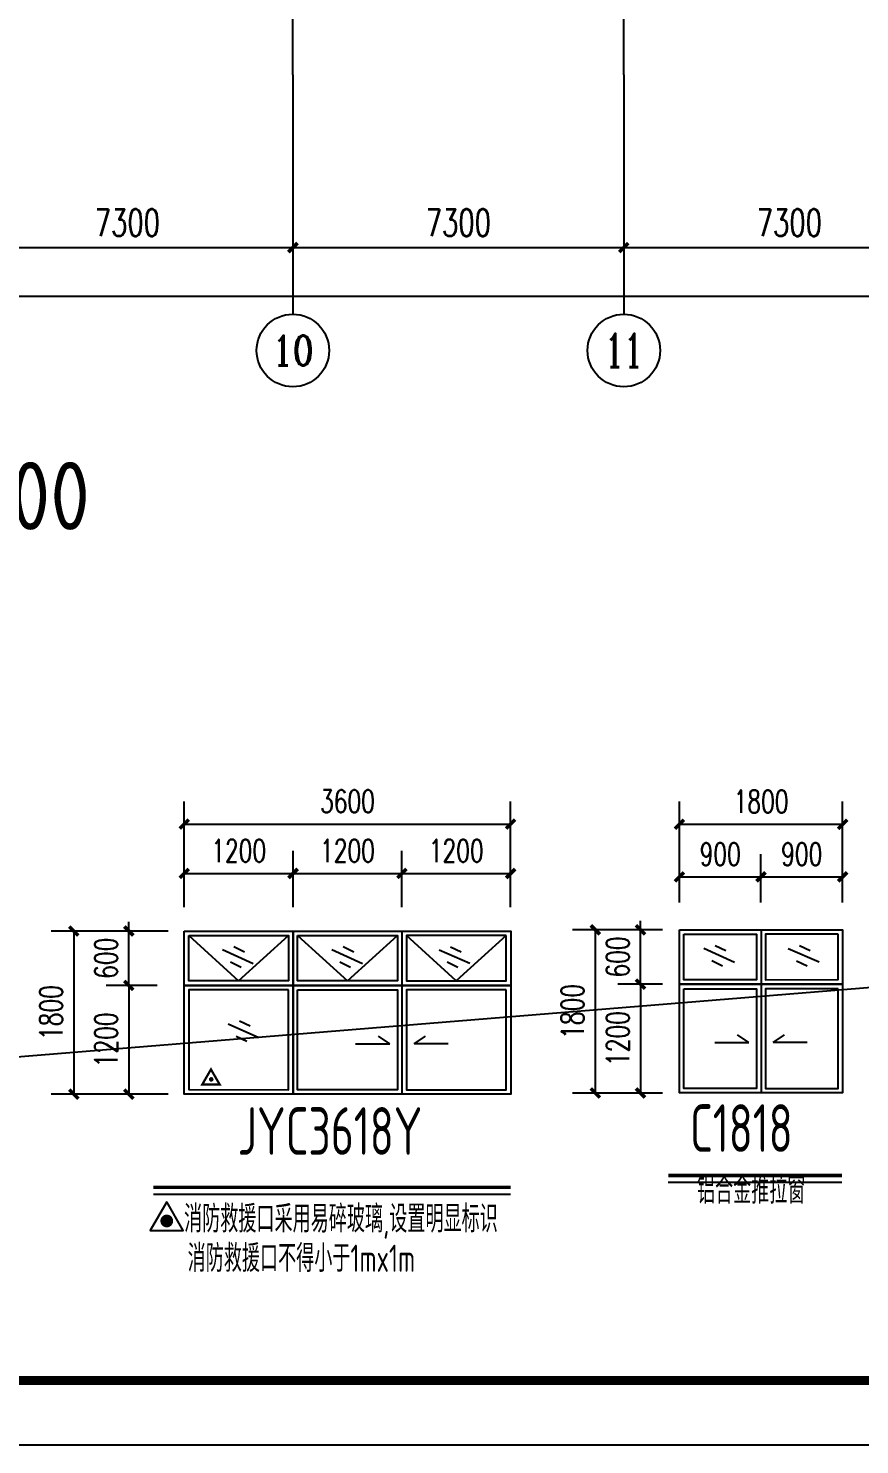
# Model space of a CAD drawing. Extents: x -89996 to 1006241, y -2176 to 440573.
# Drawn here: x 316027 to 334365, y 190896 to 222145 of the extents above; entities that cross this region are included whole.
import ezdxf
from ezdxf.enums import TextEntityAlignment as Align

# ---------------------------------------------------------------- set-up
doc = ezdxf.new("R2010")
doc.units = 0
doc.header["$LTSCALE"] = 1000
doc.header["$MEASUREMENT"] = 0
doc.linetypes.add('DOTE', pattern=[2.42, 2, -0.2, 0.02, -0.2])
for name, color, linetype in [('AXIS', 3, 'Continuous'), ('AXIS_TEXT', 7, 'Continuous'), ('DOTE', 1, 'DOTE'), ('Gzd', 1, 'Continuous'), ('PUB_TEXT', 7, 'Continuous'), ('PUB_TITLE', 4, 'Continuous'), ('REIN', 1, 'Continuous'), ('TEXT', 7, 'Continuous'), ('THICK', 6, 'Continuous'), ('THIN', 7, 'Continuous'), ('WALL', 9, 'Continuous')]:
    doc.layers.add(name, color=color, linetype=linetype)
doc.styles.add('_TCH_AXIS', font='COMPLEX', dxfattribs={"bigfont": 'GBCBIG'})
doc.styles.add('_TCH_DIM_T3', font='SIMPLEX', dxfattribs={"width": 0.705882, "bigfont": 'GBCBIG'})
doc.styles.add('COMPLEX', font='COMPLEX')
doc.styles.get("Standard").update_dxf_attribs({"font": 'gbenor.shx', "bigfont": 'gbcbig.shx'})
doc.styles.add('标准字体', font='tssdeng.shx', dxfattribs={"width": 0.7, "bigfont": 'tssdchn.shx'})
doc.dimstyles.new('_TCH_ARCH&&200', dxfattribs={"dimtxt": 595, "dimasz": 200, "dimexe": 500, "dimexo": 600, "dimgap": 252.5, "dimtad": 1, "dimdec": 0, "dimzin": 0, "dimdsep": 46, "dimtxsty": '_TCH_DIM_T3', "dimblk": 'ARCHTICK', "dimcen": 0.09, "dimclrt": 7, "dimazin": 2, "dimtfac": 1, "dimtdec": 0, "dimtix": 1, "dimtmove": 2, "dimatfit": 3, "dimfxl": 0, "dimtolj": 1, "dimtzin": 0, "dimarcsym": 0})
doc.dimstyles.new('TCH-200-1', dxfattribs={"dimtxt": 595, "dimasz": 200, "dimexe": 500, "dimexo": 600, "dimgap": 252.5, "dimtad": 1, "dimdec": 0, "dimzin": 0, "dimdsep": 46, "dimtxsty": '_TCH_DIM_T3', "dimblk": 'ARCHTICK', "dimcen": 0.09, "dimclrd": 3, "dimclre": 3, "dimclrt": 7, "dimazin": 2, "dimtfac": 1, "dimtdec": 0, "dimtix": 1, "dimtmove": 2, "dimatfit": 3, "dimfxl": 0, "dimtolj": 1, "dimtzin": 0, "dimarcsym": 0})
doc.dimstyles.new('TCH-200-2', dxfattribs={"dimtxt": 500, "dimasz": 200, "dimexe": 500, "dimexo": 600, "dimgap": 252.5, "dimtad": 1, "dimdec": 0, "dimlfac": 0.5, "dimzin": 0, "dimdsep": 46, "dimtxsty": '_TCH_DIM_T3', "dimblk": 'ARCHTICK', "dimcen": 0.09, "dimclrd": 124, "dimclre": 124, "dimclrt": 7, "dimazin": 2, "dimtfac": 1, "dimtdec": 0, "dimtix": 1, "dimtmove": 2, "dimatfit": 3, "dimfxl": 0, "dimtolj": 1, "dimtzin": 0, "dimarcsym": 0})

# ---------------------------------------------------------------- blocks, each defined once
blk = doc.blocks.new('_AXISO')
blk.add_circle((0, 0), 0.5)
at = {"layer": 'AXIS_TEXT', "style": 'COMPLEX', "width": 1.041667}
blk.add_attdef('A', text='', height=0.56, dxfattribs=at).set_placement((-0.25, -0.28), (0.25, -0.28), align=Align.FIT)
blk = doc.blocks.new('_ArchTick')
at = {"color": 0, "linetype": 'ByBlock', "const_width": 0.4}
blk.add_lwpolyline([(-0.5, -0.5), (0.5, 0.5)], dxfattribs=at)
blk = doc.blocks.new('*D3013')
at = {"layer": 'AXIS', "color": 0, "lineweight": -2, "transparency": 16777216}
for p, q in [((53740, -627), (53740, -4337)), ((61040, -627), (61040, -4337)), ((53740, -3837), (61040, -3837))]:
    blk.add_line(p, q, dxfattribs=at)
at = {"layer": 'Defpoints', "color": 0, "transparency": 16777216}
for p in [(53740, -27), (61040, -27), (61040, -3837)]:
    blk.add_point(p, dxfattribs=at)
at = {"layer": 'AXIS', "color": 0, "lineweight": -2, "transparency": 16777216, "xscale": 200, "yscale": 200, "zscale": 200, "rotation": 180}
blk.add_blockref('_ArchTick', (53740, -3837), dxfattribs=at)
at = {"layer": 'AXIS', "color": 0, "lineweight": -2, "transparency": 16777216, "xscale": 200, "yscale": 200, "zscale": 200}
blk.add_blockref('_ArchTick', (61040, -3837), dxfattribs=at)
at = {"layer": 'AXIS', "color": 7, "transparency": 16777216, "insert": (57390, -3287), "char_height": 595, "attachment_point": 5, "style": '_TCH_DIM_T3'}
blk.add_mtext('\\A1;7300', dxfattribs=at)
blk = doc.blocks.new('*D3014')
at = {"layer": 'AXIS', "color": 0, "lineweight": -2, "transparency": 16777216}
for p, q in [((61040, -627), (61040, -4337)), ((68340, -627), (68340, -4337)), ((61040, -3837), (68340, -3837))]:
    blk.add_line(p, q, dxfattribs=at)
at = {"layer": 'Defpoints', "color": 0, "transparency": 16777216}
for p in [(61040, -27), (68340, -27), (68340, -3837)]:
    blk.add_point(p, dxfattribs=at)
at = {"layer": 'AXIS', "color": 0, "lineweight": -2, "transparency": 16777216, "xscale": 200, "yscale": 200, "zscale": 200, "rotation": 180}
blk.add_blockref('_ArchTick', (61040, -3837), dxfattribs=at)
at = {"layer": 'AXIS', "color": 0, "lineweight": -2, "transparency": 16777216, "xscale": 200, "yscale": 200, "zscale": 200}
blk.add_blockref('_ArchTick', (68340, -3837), dxfattribs=at)
at = {"layer": 'AXIS', "color": 7, "transparency": 16777216, "insert": (64690, -3287), "char_height": 595, "attachment_point": 5, "style": '_TCH_DIM_T3'}
blk.add_mtext('\\A1;7300', dxfattribs=at)
blk = doc.blocks.new('*D3015')
at = {"layer": 'AXIS', "color": 0, "lineweight": -2, "transparency": 16777216}
for p, q in [((68340, -627), (68340, -4337)), ((75640, -627), (75640, -4337)), ((68340, -3837), (75640, -3837))]:
    blk.add_line(p, q, dxfattribs=at)
at = {"layer": 'Defpoints', "color": 0, "transparency": 16777216}
for p in [(68340, -27), (75640, -27), (75640, -3837)]:
    blk.add_point(p, dxfattribs=at)
at = {"layer": 'AXIS', "color": 0, "lineweight": -2, "transparency": 16777216, "xscale": 200, "yscale": 200, "zscale": 200, "rotation": 180}
blk.add_blockref('_ArchTick', (68340, -3837), dxfattribs=at)
at = {"layer": 'AXIS', "color": 0, "lineweight": -2, "transparency": 16777216, "xscale": 200, "yscale": 200, "zscale": 200}
blk.add_blockref('_ArchTick', (75640, -3837), dxfattribs=at)
at = {"layer": 'AXIS', "color": 7, "transparency": 16777216, "insert": (71990, -3287), "char_height": 595, "attachment_point": 5, "style": '_TCH_DIM_T3'}
blk.add_mtext('\\A1;7300', dxfattribs=at)
blk = doc.blocks.new('*D57')
at = {"layer": 'Defpoints', "color": 0, "transparency": 16777216}
for p in [(262062, 222145), (351062, 222145), (351062, 216237)]:
    blk.add_point(p, dxfattribs=at)
at = {"layer": 'WALL', "color": 3, "lineweight": -2, "transparency": 16777216}
for p, q in [((262062, 221545), (262062, 215737)), ((351062, 221545), (351062, 215737)), ((262062, 216237), (351062, 216237))]:
    blk.add_line(p, q, dxfattribs=at)
at = {"layer": 'WALL', "color": 3, "lineweight": -2, "transparency": 16777216, "xscale": 200, "yscale": 200, "zscale": 200, "rotation": 180}
blk.add_blockref('_ArchTick', (262062, 216237), dxfattribs=at)
at = {"layer": 'WALL', "color": 3, "lineweight": -2, "transparency": 16777216, "xscale": 200, "yscale": 200, "zscale": 200}
blk.add_blockref('_ArchTick', (351062, 216237), dxfattribs=at)
at = {"layer": 'WALL', "color": 7, "transparency": 16777216, "insert": (306562, 216787), "char_height": 595, "attachment_point": 5, "style": '_TCH_DIM_T3'}
blk.add_mtext('\\A1;89000', dxfattribs=at)
blk = doc.blocks.new('*D222')
at = {"layer": 'AXIS', "color": 124, "linetype": 'ByBlock', "lineweight": -2, "transparency": 16777216}
for p, q in [((330389, 202856), (330389, 203923)), ((332188, 202856), (332188, 203923)), ((330389, 203423), (332188, 203423))]:
    blk.add_line(p, q, dxfattribs=at)
at = {"layer": 'Defpoints', "color": 0, "linetype": 'ByBlock', "transparency": 16777216}
for p in [(332188, 203423), (330389, 202256), (332188, 202256)]:
    blk.add_point(p, dxfattribs=at)
at = {"layer": 'AXIS', "color": 124, "linetype": 'ByBlock', "lineweight": -2, "transparency": 16777216, "xscale": 200, "yscale": 200, "zscale": 200, "rotation": 180}
blk.add_blockref('_ArchTick', (330389, 203423), dxfattribs=at)
at = {"layer": 'AXIS', "color": 124, "linetype": 'ByBlock', "lineweight": -2, "transparency": 16777216, "xscale": 200, "yscale": 200, "zscale": 200}
blk.add_blockref('_ArchTick', (332188, 203423), dxfattribs=at)
at = {"layer": 'AXIS', "color": 7, "linetype": 'ByBlock', "transparency": 16777216, "insert": (331288, 203925), "char_height": 500, "attachment_point": 5, "style": '_TCH_DIM_T3'}
blk.add_mtext('\\A1;900', dxfattribs=at)
blk = doc.blocks.new('*D223')
at = {"layer": 'AXIS', "color": 124, "linetype": 'ByBlock', "lineweight": -2, "transparency": 16777216}
for p, q in [((330389, 202856), (330389, 205084)), ((333989, 202856), (333989, 205084)), ((330389, 204584), (333989, 204584))]:
    blk.add_line(p, q, dxfattribs=at)
at = {"layer": 'Defpoints', "color": 0, "linetype": 'ByBlock', "transparency": 16777216}
for p in [(333989, 204584), (330389, 202256), (333989, 202256)]:
    blk.add_point(p, dxfattribs=at)
at = {"layer": 'AXIS', "color": 124, "linetype": 'ByBlock', "lineweight": -2, "transparency": 16777216, "xscale": 200, "yscale": 200, "zscale": 200, "rotation": 180}
blk.add_blockref('_ArchTick', (330389, 204584), dxfattribs=at)
at = {"layer": 'AXIS', "color": 124, "linetype": 'ByBlock', "lineweight": -2, "transparency": 16777216, "xscale": 200, "yscale": 200, "zscale": 200}
blk.add_blockref('_ArchTick', (333989, 204584), dxfattribs=at)
at = {"layer": 'AXIS', "color": 7, "linetype": 'ByBlock', "transparency": 16777216, "insert": (332189, 205087), "char_height": 500, "attachment_point": 5, "style": '_TCH_DIM_T3'}
blk.add_mtext('\\A1;1800', dxfattribs=at)
blk = doc.blocks.new('*D224')
at = {"layer": 'AXIS', "color": 124, "linetype": 'ByBlock', "lineweight": -2, "transparency": 16777216}
for p, q in [((330015, 201056), (329030, 201056)), ((329530, 201056), (329530, 198655)), ((330015, 198655), (329030, 198655))]:
    blk.add_line(p, q, dxfattribs=at)
at = {"layer": 'Defpoints', "color": 0, "linetype": 'ByBlock', "transparency": 16777216}
for p in [(330615, 201056), (329530, 198655), (330615, 198655)]:
    blk.add_point(p, dxfattribs=at)
at = {"layer": 'AXIS', "color": 124, "linetype": 'ByBlock', "lineweight": -2, "transparency": 16777216, "xscale": 200, "yscale": 200, "zscale": 200}
for p, rotation in [((329530, 201056), 90), ((329530, 198655), 270)]:
    blk.add_blockref('_ArchTick', p, dxfattribs=dict(at, rotation=rotation))
at = {"layer": 'AXIS', "color": 7, "linetype": 'ByBlock', "transparency": 16777216, "insert": (329028, 199856), "char_height": 500, "attachment_point": 5, "rotation": 90, "style": '_TCH_DIM_T3'}
blk.add_mtext('\\A1;1200', dxfattribs=at)
blk = doc.blocks.new('*D225')
at = {"layer": 'AXIS', "color": 124, "linetype": 'ByBlock', "lineweight": -2, "transparency": 16777216}
for p, q in [((332188, 202856), (332188, 203923)), ((333989, 202856), (333989, 203923)), ((332188, 203423), (333989, 203423))]:
    blk.add_line(p, q, dxfattribs=at)
at = {"layer": 'Defpoints', "color": 0, "linetype": 'ByBlock', "transparency": 16777216}
for p in [(333989, 203423), (332188, 202256), (333989, 202256)]:
    blk.add_point(p, dxfattribs=at)
at = {"layer": 'AXIS', "color": 124, "linetype": 'ByBlock', "lineweight": -2, "transparency": 16777216, "xscale": 200, "yscale": 200, "zscale": 200, "rotation": 180}
blk.add_blockref('_ArchTick', (332188, 203423), dxfattribs=at)
at = {"layer": 'AXIS', "color": 124, "linetype": 'ByBlock', "lineweight": -2, "transparency": 16777216, "xscale": 200, "yscale": 200, "zscale": 200}
blk.add_blockref('_ArchTick', (333989, 203423), dxfattribs=at)
at = {"layer": 'AXIS', "color": 7, "linetype": 'ByBlock', "transparency": 16777216, "insert": (333088, 203925), "char_height": 500, "attachment_point": 5, "style": '_TCH_DIM_T3'}
blk.add_mtext('\\A1;900', dxfattribs=at)
blk = doc.blocks.new('*D226')
at = {"layer": 'AXIS', "color": 124, "linetype": 'ByBlock', "lineweight": -2, "transparency": 16777216}
for p, q in [((330015, 202256), (329030, 202256)), ((329530, 202256), (329530, 202456)), ((329530, 201056), (329530, 202256)), ((330015, 201056), (329030, 201056)), ((329530, 201056), (329530, 200856))]:
    blk.add_line(p, q, dxfattribs=at)
at = {"layer": 'Defpoints', "color": 0, "linetype": 'ByBlock', "transparency": 16777216}
for p in [(329530, 202256), (330615, 202256), (330615, 201056)]:
    blk.add_point(p, dxfattribs=at)
at = {"layer": 'AXIS', "color": 124, "linetype": 'ByBlock', "lineweight": -2, "transparency": 16777216, "xscale": 200, "yscale": 200, "zscale": 200}
for p, rotation in [((329530, 202256), 270), ((329530, 201056), 90)]:
    blk.add_blockref('_ArchTick', p, dxfattribs=dict(at, rotation=rotation))
at = {"layer": 'AXIS', "color": 7, "linetype": 'ByBlock', "transparency": 16777216, "insert": (329028, 201656), "char_height": 500, "attachment_point": 5, "rotation": 90, "style": '_TCH_DIM_T3'}
blk.add_mtext('\\A1;600', dxfattribs=at)
blk = doc.blocks.new('*D227')
at = {"layer": 'AXIS', "color": 124, "linetype": 'ByBlock', "lineweight": -2, "transparency": 16777216}
for p, q in [((330015, 202256), (328033, 202256)), ((328533, 202256), (328533, 198655)), ((330015, 198655), (328033, 198655))]:
    blk.add_line(p, q, dxfattribs=at)
at = {"layer": 'Defpoints', "color": 0, "linetype": 'ByBlock', "transparency": 16777216}
for p in [(330615, 202256), (328533, 198655), (330615, 198655)]:
    blk.add_point(p, dxfattribs=at)
at = {"layer": 'AXIS', "color": 124, "linetype": 'ByBlock', "lineweight": -2, "transparency": 16777216, "xscale": 200, "yscale": 200, "zscale": 200}
for p, rotation in [((328533, 202256), 90), ((328533, 198655), 270)]:
    blk.add_blockref('_ArchTick', p, dxfattribs=dict(at, rotation=rotation))
at = {"layer": 'AXIS', "color": 7, "linetype": 'ByBlock', "transparency": 16777216, "insert": (328031, 200456), "char_height": 500, "attachment_point": 5, "rotation": 90, "style": '_TCH_DIM_T3'}
blk.add_mtext('\\A1;1800', dxfattribs=at)
blk = doc.blocks.new('*D235')
at = {"layer": 'AXIS', "color": 124, "linetype": 'ByBlock', "lineweight": -2, "transparency": 16777216}
for p, q in [((318867, 201029), (317743, 201029)), ((318243, 201029), (318243, 198629)), ((319111, 198629), (317743, 198629))]:
    blk.add_line(p, q, dxfattribs=at)
at = {"layer": 'Defpoints', "color": 0, "linetype": 'ByBlock', "transparency": 16777216}
for p in [(319467, 201029), (318243, 198629), (319711, 198629)]:
    blk.add_point(p, dxfattribs=at)
at = {"layer": 'AXIS', "color": 124, "linetype": 'ByBlock', "lineweight": -2, "transparency": 16777216, "xscale": 200, "yscale": 200, "zscale": 200}
for p, rotation in [((318243, 201029), 90), ((318243, 198629), 270)]:
    blk.add_blockref('_ArchTick', p, dxfattribs=dict(at, rotation=rotation))
at = {"layer": 'AXIS', "color": 7, "linetype": 'ByBlock', "transparency": 16777216, "insert": (317741, 199829), "char_height": 500, "attachment_point": 5, "rotation": 90, "style": '_TCH_DIM_T3'}
blk.add_mtext('\\A1;1200', dxfattribs=at)
blk = doc.blocks.new('*D236')
at = {"layer": 'AXIS', "color": 124, "linetype": 'ByBlock', "lineweight": -2, "transparency": 16777216}
for p, q in [((319111, 202229), (317743, 202229)), ((318243, 202229), (318243, 202429)), ((318243, 201029), (318243, 202229)), ((318867, 201029), (317743, 201029)), ((318243, 201029), (318243, 200829))]:
    blk.add_line(p, q, dxfattribs=at)
at = {"layer": 'Defpoints', "color": 0, "linetype": 'ByBlock', "transparency": 16777216}
for p in [(318243, 202229), (319711, 202229), (319467, 201029)]:
    blk.add_point(p, dxfattribs=at)
at = {"layer": 'AXIS', "color": 124, "linetype": 'ByBlock', "lineweight": -2, "transparency": 16777216, "xscale": 200, "yscale": 200, "zscale": 200}
for p, rotation in [((318243, 202229), 270), ((318243, 201029), 90)]:
    blk.add_blockref('_ArchTick', p, dxfattribs=dict(at, rotation=rotation))
at = {"layer": 'AXIS', "color": 7, "linetype": 'ByBlock', "transparency": 16777216, "insert": (317741, 201629), "char_height": 500, "attachment_point": 5, "rotation": 90, "style": '_TCH_DIM_T3'}
blk.add_mtext('\\A1;600', dxfattribs=at)
blk = doc.blocks.new('*D237')
at = {"layer": 'AXIS', "color": 124, "linetype": 'ByBlock', "lineweight": -2, "transparency": 16777216}
for p, q in [((318958, 202229), (316529, 202229)), ((317029, 202229), (317029, 198629)), ((318958, 198629), (316529, 198629))]:
    blk.add_line(p, q, dxfattribs=at)
at = {"layer": 'Defpoints', "color": 0, "linetype": 'ByBlock', "transparency": 16777216}
for p in [(319558, 202229), (317029, 198629), (319558, 198629)]:
    blk.add_point(p, dxfattribs=at)
at = {"layer": 'AXIS', "color": 124, "linetype": 'ByBlock', "lineweight": -2, "transparency": 16777216, "xscale": 200, "yscale": 200, "zscale": 200}
for p, rotation in [((317029, 202229), 90), ((317029, 198629), 270)]:
    blk.add_blockref('_ArchTick', p, dxfattribs=dict(at, rotation=rotation))
at = {"layer": 'AXIS', "color": 7, "linetype": 'ByBlock', "transparency": 16777216, "insert": (316527, 200429), "char_height": 500, "attachment_point": 5, "rotation": 90, "style": '_TCH_DIM_T3'}
blk.add_mtext('\\A1;1800', dxfattribs=at)
blk = doc.blocks.new('*D238')
at = {"layer": 'AXIS', "color": 124, "linetype": 'ByBlock', "lineweight": -2, "transparency": 16777216}
for p, q in [((319466, 202752), (319466, 203999)), ((321866, 202752), (321866, 203999)), ((319466, 203499), (321866, 203499))]:
    blk.add_line(p, q, dxfattribs=at)
at = {"layer": 'Defpoints', "color": 0, "linetype": 'ByBlock', "transparency": 16777216}
for p in [(321866, 203499), (319466, 202152), (321866, 202152)]:
    blk.add_point(p, dxfattribs=at)
at = {"layer": 'AXIS', "color": 124, "linetype": 'ByBlock', "lineweight": -2, "transparency": 16777216, "xscale": 200, "yscale": 200, "zscale": 200, "rotation": 180}
blk.add_blockref('_ArchTick', (319466, 203499), dxfattribs=at)
at = {"layer": 'AXIS', "color": 124, "linetype": 'ByBlock', "lineweight": -2, "transparency": 16777216, "xscale": 200, "yscale": 200, "zscale": 200}
blk.add_blockref('_ArchTick', (321866, 203499), dxfattribs=at)
at = {"layer": 'AXIS', "color": 7, "linetype": 'ByBlock', "transparency": 16777216, "insert": (320666, 204001), "char_height": 500, "attachment_point": 5, "style": '_TCH_DIM_T3'}
blk.add_mtext('\\A1;1200', dxfattribs=at)
blk = doc.blocks.new('*D239')
at = {"layer": 'AXIS', "color": 124, "linetype": 'ByBlock', "lineweight": -2, "transparency": 16777216}
for p, q in [((319466, 202752), (319466, 205088)), ((326666, 202752), (326666, 205088)), ((319466, 204588), (326666, 204588))]:
    blk.add_line(p, q, dxfattribs=at)
at = {"layer": 'Defpoints', "color": 0, "linetype": 'ByBlock', "transparency": 16777216}
for p in [(326666, 204588), (319466, 202152), (326666, 202152)]:
    blk.add_point(p, dxfattribs=at)
at = {"layer": 'AXIS', "color": 124, "linetype": 'ByBlock', "lineweight": -2, "transparency": 16777216, "xscale": 200, "yscale": 200, "zscale": 200, "rotation": 180}
blk.add_blockref('_ArchTick', (319466, 204588), dxfattribs=at)
at = {"layer": 'AXIS', "color": 124, "linetype": 'ByBlock', "lineweight": -2, "transparency": 16777216, "xscale": 200, "yscale": 200, "zscale": 200}
blk.add_blockref('_ArchTick', (326666, 204588), dxfattribs=at)
at = {"layer": 'AXIS', "color": 7, "linetype": 'ByBlock', "transparency": 16777216, "insert": (323066, 205091), "char_height": 500, "attachment_point": 5, "style": '_TCH_DIM_T3'}
blk.add_mtext('\\A1;3600', dxfattribs=at)
blk = doc.blocks.new('*D240')
at = {"layer": 'AXIS', "color": 124, "linetype": 'ByBlock', "lineweight": -2, "transparency": 16777216}
for p, q in [((321866, 202752), (321866, 203999)), ((324267, 202752), (324267, 203999)), ((321866, 203499), (324267, 203499))]:
    blk.add_line(p, q, dxfattribs=at)
at = {"layer": 'Defpoints', "color": 0, "linetype": 'ByBlock', "transparency": 16777216}
for p in [(324267, 203499), (321866, 202152), (324267, 202152)]:
    blk.add_point(p, dxfattribs=at)
at = {"layer": 'AXIS', "color": 124, "linetype": 'ByBlock', "lineweight": -2, "transparency": 16777216, "xscale": 200, "yscale": 200, "zscale": 200, "rotation": 180}
blk.add_blockref('_ArchTick', (321866, 203499), dxfattribs=at)
at = {"layer": 'AXIS', "color": 124, "linetype": 'ByBlock', "lineweight": -2, "transparency": 16777216, "xscale": 200, "yscale": 200, "zscale": 200}
blk.add_blockref('_ArchTick', (324267, 203499), dxfattribs=at)
at = {"layer": 'AXIS', "color": 7, "linetype": 'ByBlock', "transparency": 16777216, "insert": (323066, 204001), "char_height": 500, "attachment_point": 5, "style": '_TCH_DIM_T3'}
blk.add_mtext('\\A1;1200', dxfattribs=at)
blk = doc.blocks.new('*D241')
at = {"layer": 'AXIS', "color": 124, "linetype": 'ByBlock', "lineweight": -2, "transparency": 16777216}
for p, q in [((324267, 202752), (324267, 203999)), ((326666, 202752), (326666, 203999)), ((324267, 203499), (326666, 203499))]:
    blk.add_line(p, q, dxfattribs=at)
at = {"layer": 'Defpoints', "color": 0, "linetype": 'ByBlock', "transparency": 16777216}
for p in [(326666, 203499), (324267, 202152), (326666, 202152)]:
    blk.add_point(p, dxfattribs=at)
at = {"layer": 'AXIS', "color": 124, "linetype": 'ByBlock', "lineweight": -2, "transparency": 16777216, "xscale": 200, "yscale": 200, "zscale": 200, "rotation": 180}
blk.add_blockref('_ArchTick', (324267, 203499), dxfattribs=at)
at = {"layer": 'AXIS', "color": 124, "linetype": 'ByBlock', "lineweight": -2, "transparency": 16777216, "xscale": 200, "yscale": 200, "zscale": 200}
blk.add_blockref('_ArchTick', (326666, 203499), dxfattribs=at)
at = {"layer": 'AXIS', "color": 7, "linetype": 'ByBlock', "transparency": 16777216, "insert": (325466, 204001), "char_height": 500, "attachment_point": 5, "style": '_TCH_DIM_T3'}
blk.add_mtext('\\A1;1200', dxfattribs=at)
blk = doc.blocks.new('A$C3A647AB8')
at = {"layer": 'AXIS'}
for p, q in [((61040, -26.8), (61040, -5307.8)), ((68340, -26.8), (68340, -5307.8))]:
    blk.add_line(p, q, dxfattribs=at)
at = {"layer": 'DOTE'}
for p, q in [((61040, -26.8), (61040, 41826.8)), ((68340, -26.8), (68340, 41826.8))]:
    blk.add_line(p, q, dxfattribs=at)
at = {"layer": 'AXIS'}
ref = blk.add_blockref('_AXISO', (61040, -6107.8), dxfattribs=dict(at, xscale=1600, yscale=1600, zscale=1600))
ref.add_attrib('A', '10', dxfattribs={"layer": 'AXIS_TEXT', "height": 656.89, "style": '_TCH_AXIS'}).set_placement((60586.4, -6436.2), (61493.6, -6436.2), align=Align.FIT)
ref = blk.add_blockref('_AXISO', (68340, -6107.8), dxfattribs=dict(at, xscale=1600, yscale=1600, zscale=1600))
ref.add_attrib('A', '11', dxfattribs={"layer": 'AXIS_TEXT', "height": 737.53, "style": '_TCH_AXIS'}).set_placement((67918.6, -6476.6), (68761.4, -6476.6), align=Align.FIT)
for p1, p2, picture, middle in [((53740, -26.8), (61040, -26.8), '*D3013', (57390, -3286.6)), ((61040, -26.8), (68340, -26.8), '*D3014', (64690, -3286.6)), ((68340, -26.8), (75640, -26.8), '*D3015', (71990, -3286.6))]:
    dim = blk.add_aligned_dim(p1=p1, p2=p2, distance=-3809.8, dimstyle='_TCH_ARCH&&200', dxfattribs=at)
    dim.commit()
    dim.dimension.update_dxf_attribs({"geometry": picture, "text_midpoint": middle})

msp = doc.modelspace()

# ---------------------------------------------------------------- linework, layer by layer
for p, q in [((294367.92, 197711.78), (366794.07, 203609.43)), ((332188.56, 202256.18), (332188.81, 201055.64)), ((320559.97, 201883.91), (320795.3, 201769.78)), ((322971.77, 201883.91), (323207.09, 201769.78)), ((325336.79, 201883.25), (325573.24, 201771.46)), ((331174.78, 201911.33), (331410.11, 201797.21)), ((333038.27, 201910.71), (333274.72, 201798.93)), ((320310.72, 201819.81), (320987.34, 201514.59)), ((322722.51, 201819.81), (323399.14, 201514.59)), ((325088.19, 201816.68), (325767.81, 201518.19)), ((330925.53, 201847.24), (331602.15, 201542.02)), ((331102.39, 201575.53), (331337.71, 201461.41)), ((332789.66, 201844.15), (333469.29, 201545.66)), ((332969.21, 201574.21), (333205.66, 201462.43)), ((320487.57, 201548.11), (320722.9, 201433.98)), ((322899.37, 201548.11), (323134.69, 201433.98)), ((325267.73, 201546.74), (325504.18, 201434.96)), ((324266.8, 201028.17), (324266.21, 198628.17)), ((332188.81, 201055.64), (332188.22, 198655.64)), ((320437.4, 200183.51), (321114.03, 199878.29)), ((320686.66, 200247.6), (320921.98, 200133.48)), ((320614.26, 199911.8), (320849.59, 199797.68)), ((323245.08, 199739.01), (323998.47, 199738.82)), ((323998.47, 199738.82), (323748.84, 199907.78)), ((324534.61, 199738.69), (324784.33, 199907.52)), ((325288, 199738.5), (324534.61, 199738.69)), ((331167.1, 199766.48), (331920.48, 199766.29)), ((331920.48, 199766.29), (331670.85, 199935.24)), ((332456.63, 199766.16), (332706.34, 199934.99)), ((333210.01, 199765.97), (332456.63, 199766.16))]:
    msp.add_line(p, q)
at = {"color": 3}
for p, q in [((321866.49, 202228.76), (321866.75, 201028.21)), ((324266.54, 202228.71), (324266.8, 201028.17)), ((319565.85, 202128.83), (320665.99, 201128.04)), ((320665.99, 201128.04), (321766.14, 202128.19)), ((321965.86, 202128.79), (323066.02, 201128)), ((323066.02, 201128), (324166.19, 202128.15)), ((325467.48, 201128.28), (324366.93, 202128.18)), ((326567.13, 202129.3), (325467.48, 201128.28))]:
    msp.add_line(p, q, dxfattribs=at)
for points in [[(319466.56, 202228.78), (321866.57, 202228.74), (321866.57, 201028.74), (319466.56, 201028.78)], [(321866.57, 202228.74), (326666.42, 202228.69), (326666.42, 201028.69), (321866.57, 201028.74)], [(319565.84, 202129.5), (321766.13, 202129.48), (321766.13, 201128.03), (319565.84, 201128.06)], [(321965.85, 202129.46), (324166.19, 202129.44), (324166.19, 201127.99), (321965.85, 201128.01)], [(326567.14, 202129.97), (324366.94, 202129.47), (324367.38, 201128.03), (326567.58, 201128.53)]]:
    msp.add_lwpolyline(points, close=True, dxfattribs=at)
for points in [[(330388.61, 202256.2), (333988.54, 202256.16), (333988.54, 201056.16), (330388.61, 201056.2)], [(330487.89, 202156.93), (332088.2, 202156.9), (332088.2, 201155.46), (330487.89, 201155.48)], [(333889.26, 202157.44), (332288.95, 202156.94), (332289.39, 201155.5), (333889.7, 201155.99)], [(319466.62, 201028.78), (321866.69, 201028.74), (321866.63, 198627.8), (319466.56, 198627.84)], [(321866.63, 201028.74), (326666.54, 201028.69), (326666.48, 198627.76), (321866.57, 198627.8)], [(330388.67, 201056.2), (333988.66, 201056.16), (333988.6, 198655.22), (330388.61, 198655.27)], [(330488.71, 200955.98), (332088.85, 200955.66), (332088.3, 198755.66), (330488.17, 198755.98)], [(333888.86, 200955.29), (332288.73, 200955.61), (332288.18, 198755.61), (333888.32, 198755.29)], [(321766.9, 200927.87), (319566.66, 200928.68), (319566.12, 198728.68), (321766.36, 198727.87)], [(321966.68, 200928.52), (324166.83, 200928.19), (324166.29, 198728.19), (321966.13, 198728.52)], [(326566.74, 200927.82), (324366.71, 200928.15), (324366.17, 198728.15), (326566.2, 198727.82)]]:
    msp.add_lwpolyline(points, close=True)
at = {"layer": 'Gzd'}
msp.add_lwpolyline([(319078.34, 196253.47), (318715.31, 195624.69), (319441.37, 195624.69)], close=True, dxfattribs=at)
at = {"layer": 'PUB_TITLE'}
msp.add_lwpolyline([(242853.86, 190896.12), (391453.86, 190896.12), (391453.86, 274896.12), (242853.86, 274896.12)], close=True, dxfattribs=at)
at = {"layer": 'PUB_TITLE', "const_width": 200}
msp.add_lwpolyline([(246389.21, 192310.26), (246389.21, 273481.97), (390039.72, 273481.97), (390039.72, 192310.26)], close=True, dxfattribs=at)
at = {"layer": 'REIN', "const_width": 50}
msp.add_lwpolyline([(320055.02, 199175.9), (319863.27, 198843.79), (320246.76, 198843.79)], close=True, dxfattribs=at)
at = {"layer": 'REIN'}
for points, const_width in [([(320036.29, 198955.58, 1), (320086.29, 198955.58, 1)], 50), ([(319009.76, 195831.48, 1), (319150.38, 195831.48, 1)], 140.62)]:
    msp.add_lwpolyline(points, format="xyb", close=True, dxfattribs=dict(at, const_width=const_width))
at = {"layer": 'THICK', "linetype": 'ByBlock', "const_width": 75}
for points in [[(330143, 196835.59), (333971.71, 196835.59)], [(318786.74, 196576.4), (326663.96, 196576.4)]]:
    msp.add_lwpolyline(points, dxfattribs=at)
at = {"layer": 'THIN', "linetype": 'ByBlock'}
for points in [[(330143, 196685.59), (333971.71, 196685.59)], [(318786.74, 196426.4), (326663.96, 196426.4)]]:
    msp.add_lwpolyline(points, dxfattribs=at)

# ---------------------------------------------------------------- block references
at = {"layer": 'WALL'}
msp.add_blockref('A$C3A647AB8', (260822.14, 221145.09), dxfattribs=at)

# ---------------------------------------------------------------- texts
at = {"layer": 'PUB_TEXT'}
msp.add_text('1:200', height=1500, dxfattribs=at).set_placement((313706.3, 211079.28))
at = {"layer": 'PUB_TEXT', "style": '标准字体', "width": 0.7}
msp.add_text('铝合金推拉窗', height=600, dxfattribs=at).set_placement((330774.85, 196032.47), align=Align.BOTTOM_LEFT)
msp.add_text('消防救援口采用易碎玻璃,设置明显标识', height=600, dxfattribs=at).set_placement((319462.06, 195577.36, -216.97))
at = {"layer": 'TEXT', "linetype": 'ByBlock', "style": '标准字体', "width": 0.7}
for s, p in [('JYC3618Y', (320647.25, 196976.4)), ('C1818', (330622.42, 197040.61))]:
    msp.add_text(s, height=1050, dxfattribs=at).set_placement(p, align=Align.BOTTOM_LEFT)
at = {"layer": 'TEXT', "style": '标准字体', "width": 0.7}
msp.add_text('消防救援口不得小于1mx1m', height=600, dxfattribs=at).set_placement((319540.4, 194708.52, -216.97))

# ---------------------------------------------------------------- dimensions: what is measured, and where the dimension line sits
at = {"layer": 'AXIS', "linetype": 'ByBlock'}
for base, p1, p2, picture, middle in [((326666.42, 204588.33), (319466.36, 202151.69), (326666.42, 202151.69), '*D239', (323066.39, 205090.83)), ((333988.6, 204584.3), (330388.61, 202256.2), (333988.6, 202256.25), '*D223', (332188.6, 205086.8)), ((321866.47, 203498.96), (319466.36, 202151.69), (321866.47, 202151.69), '*D238', (320666.41, 204001.46)), ((324266.52, 203498.96), (321866.47, 202151.69), (324266.52, 202151.67), '*D240', (323066.5, 204001.46)), ((326666.42, 203498.96), (324266.52, 202151.67), (326666.42, 202151.69), '*D241', (325466.47, 204001.46)), ((332188.22, 203422.61), (330388.61, 202256.2), (332188.22, 202255.83), '*D222', (331288.41, 203925.11)), ((333988.6, 203422.61), (332188.22, 202255.83), (333988.6, 202256.25), '*D225', (333088.41, 203925.11))]:
    dim = msp.add_linear_dim(base=base, p1=p1, p2=p2, dimstyle='TCH-200-2', dxfattribs=at)
    dim.commit()
    dim.dimension.update_dxf_attribs({"geometry": picture, "text_midpoint": middle})
for base, p1, p2, angle, picture, middle in [((317029.19, 198628.69), (319558.14, 202228.7), (319558.14, 198628.69), 90, '*D237', (316526.69, 200428.69)), ((318243.02, 202228.69), (319466.62, 201028.78), (319710.95, 202228.69), 270, '*D236', (317740.52, 201628.74)), ((328533.42, 198655.26), (330615.19, 202256.2), (330615.19, 198655.26), 90, '*D227', (328030.92, 200455.73)), ((329530.06, 202256.2), (330615.19, 201056.2), (330615.18, 202256.2), 270, '*D226', (329027.56, 201656.2)), ((318243.02, 198628.7), (319466.62, 201028.78), (319710.95, 198628.7), 90, '*D235', (317740.52, 199828.74)), ((329530.06, 198655.26), (330615.19, 201056.2), (330615.19, 198655.26), 90, '*D224', (329027.56, 199855.73))]:
    dim = msp.add_linear_dim(base=base, p1=p1, p2=p2, angle=angle, dimstyle='TCH-200-2', dxfattribs=at)
    dim.commit()
    dim.dimension.update_dxf_attribs({"geometry": picture, "text_midpoint": middle})
at = {"layer": 'WALL'}
dim = msp.add_linear_dim(base=(351062.13, 216236.55), p1=(262062.13, 222145.09), p2=(351062.13, 222145.09), dimstyle='TCH-200-1', dxfattribs=at)
dim.commit()
dim.dimension.update_dxf_attribs({"geometry": '*D57', "text_midpoint": (306562.13, 216786.55)})

doc.saveas('drawing.dxf')
